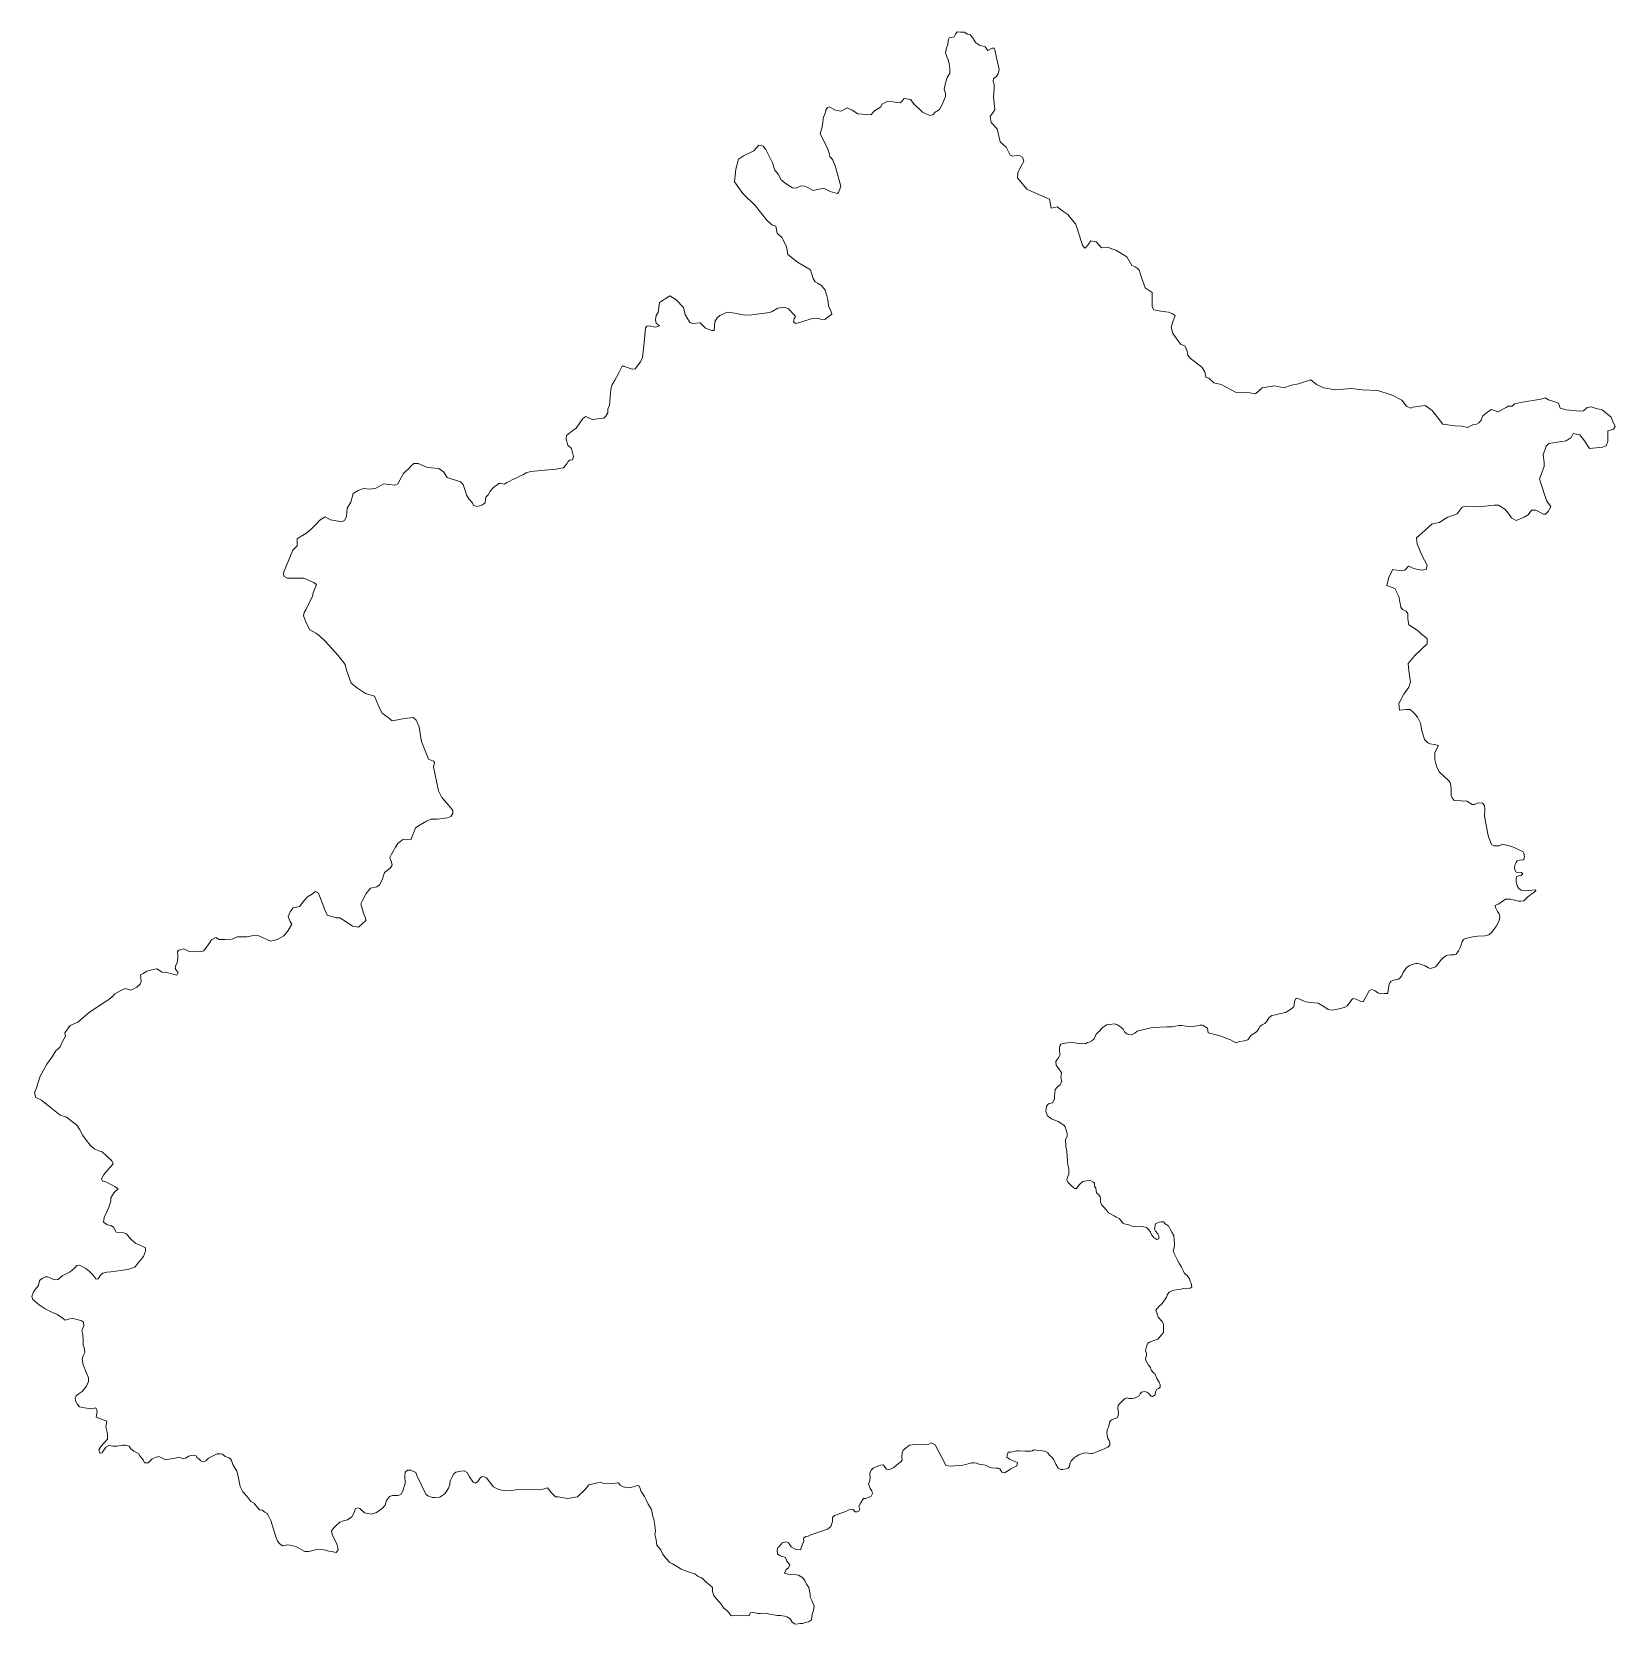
# Model space of a CAD drawing. Header units: inches. Extents: x 364054 to 542858, y 4367281 to 4547124.
import ezdxf

# ---------------------------------------------------------------- set-up
doc = ezdxf.new("R2010")
doc.units = ezdxf.units.IN
doc.header["$MEASUREMENT"] = 0
doc.layers.add('北京市市界', color=254, linetype='Continuous', lineweight=9, true_color=0xbfeef2)

msp = doc.modelspace()

# ---------------------------------------------------------------- linework, layer by layer
at = {"layer": '北京市市界'}
msp.add_lwpolyline([(454130, 4515044), (454405, 4515221), (454389, 4515287), (454338, 4515507), (454004, 4516169), (453956, 4516868), (453817, 4517290), (453640, 4517959), (453227, 4518462), (452785, 4518755), (452499, 4518892), (452293, 4519251), (451977, 4520228), (450532, 4521105), (449438, 4521967), (449264, 4522835), (448910, 4523640), (448796, 4523869), (448214, 4524403), (448086, 4525174), (447611, 4525316), (447023, 4525907), (445791, 4527470), (444365, 4528877), (443399, 4530200), (443565, 4531633), (443869, 4532737), (444440, 4533126), (445573, 4533698), (446158, 4534321), (446627, 4534200), (446960, 4533835), (447702, 4532348), (447951, 4531520), (448388, 4530995), (448631, 4530436), (449138, 4530041), (449952, 4529510), (450346, 4529487), (450589, 4529567), (450912, 4529750), (451342, 4529704), (451701, 4529527), (452304, 4529208), (453462, 4529452), (454221, 4529081), (454982, 4528848), (455133, 4528973), (455292, 4529373), (455409, 4529698), (454772, 4531981), (454524, 4532621), (454334, 4532878), (454165, 4532992), (454128, 4533295), (453928, 4533855), (453071, 4535652), (453285, 4536247), (453382, 4536869), (453410, 4537270), (453454, 4537506), (453607, 4537815), (453741, 4538345), (453899, 4538586), (454105, 4538648), (454802, 4538295), (455465, 4538181), (456147, 4538558), (456685, 4538268), (457323, 4537857), (458818, 4537749), (459217, 4538197), (459911, 4538603), (460063, 4538940), (460634, 4539271), (461271, 4539231), (462122, 4539111), (462352, 4539306), (462584, 4539580), (463271, 4539489), (463648, 4538975), (464651, 4538070), (465479, 4537682), (465789, 4537744), (466076, 4538053), (466561, 4538344), (466853, 4538936), (467242, 4539804), (467243, 4540153), (467082, 4540637), (467301, 4541622), (467438, 4541951), (467713, 4542471), (467739, 4542936), (467631, 4543538), (467549, 4543950), (467385, 4544305), (467221, 4544770), (467331, 4545317), (467495, 4545673), (467523, 4546139), (467658, 4546440), (467960, 4546467), (468206, 4546576), (468369, 4546850), (468561, 4547124), (468916, 4547097), (469354, 4547097), (469736, 4546878), (470009, 4546769), (470282, 4546467), (470474, 4546167), (470664, 4545893), (471101, 4545592), (471457, 4545510), (471703, 4545428), (472003, 4545017), (472522, 4545264), (472740, 4545292), (472849, 4544991), (472958, 4544388), (473121, 4543705), (473285, 4542856), (473176, 4542390), (472958, 4542035), (472657, 4541843), (472629, 4541569), (472739, 4541159), (472739, 4540630), (472672, 4539774), (472823, 4538314), (472295, 4537579), (472387, 4536880), (473056, 4536166), (473414, 4534698), (474070, 4534114), (474521, 4533213), (474789, 4533096), (475198, 4533174), (475649, 4533135), (475934, 4532979), (476093, 4532531), (475749, 4531903), (475407, 4531204), (475383, 4530626), (476419, 4529339), (476974, 4529091), (478989, 4528219), (479181, 4527207), (479842, 4527372), (480478, 4526853), (481055, 4526500), (481310, 4526153), (481896, 4525423), (482112, 4524967), (482517, 4523604), (482734, 4522945), (482968, 4522709), (483152, 4522826), (483370, 4523149), (483638, 4523510), (484248, 4523416), (484834, 4522725), (485495, 4522820), (486464, 4522459), (487703, 4521703), (488290, 4520721), (488648, 4520588), (488875, 4520447), (489108, 4520204), (489350, 4519363), (489775, 4518206), (490587, 4517688), (490570, 4517060), (490560, 4516063), (490744, 4515741), (491544, 4515573), (492404, 4515457), (492830, 4515314), (493173, 4515095), (492907, 4514384), (492707, 4513786), (492899, 4513041), (493781, 4511868), (494284, 4511633), (494517, 4511060), (494592, 4510589), (494869, 4510282), (496170, 4509242), (496521, 4508739), (496637, 4508127), (496989, 4508010), (497537, 4507487), (498382, 4507291), (500046, 4506396), (501605, 4506364), (502232, 4506231), (503010, 4506922), (503905, 4507056), (504432, 4507135), (505453, 4506923), (506316, 4507222), (507102, 4507387), (508474, 4507804), (509139, 4507303), (509942, 4506919), (511288, 4506684), (513076, 4506849), (514297, 4506677), (516063, 4506630), (517466, 4506171), (517734, 4506045), (518762, 4505535), (519289, 4504829), (519783, 4504617), (520009, 4504735), (520837, 4504837), (521406, 4504908), (522202, 4504366), (523381, 4502813), (524806, 4502617), (525526, 4502571), (526178, 4502437), (526845, 4502783), (527187, 4502822), (527447, 4502948), (527715, 4503247), (527907, 4503757), (528467, 4504212), (528894, 4504456), (529631, 4504197), (530244, 4504543), (530553, 4504700), (530770, 4504857), (531239, 4504841), (531498, 4505093), (532160, 4505250), (534460, 4505628), (534954, 4505770), (535347, 4505565), (535949, 4505369), (536443, 4505173), (536660, 4504616), (537338, 4504420), (538887, 4504280), (539280, 4504335), (539715, 4504680), (540167, 4504775), (540702, 4504587), (541380, 4504429), (542390, 4503610), (542573, 4503178), (542858, 4502566), (542665, 4502243), (542038, 4502071), (542037, 4501796), (542039, 4500893), (541830, 4500367), (541463, 4500224), (539955, 4500072), (539395, 4500927), (538876, 4501603), (538107, 4501743), (537883, 4501311), (537315, 4500943), (535383, 4500613), (535055, 4500337), (534743, 4499366), (534834, 4498534), (534843, 4498047), (534317, 4496648), (534416, 4496263), (535109, 4494203), (535586, 4493473), (535277, 4492954), (534994, 4492632), (534767, 4492664), (533889, 4493119), (533415, 4493118), (533047, 4492561), (532570, 4492318), (531666, 4491940), (531152, 4492229), (530817, 4492740), (530408, 4493195), (529696, 4493649), (529177, 4493657), (528195, 4493571), (527316, 4493531), (526045, 4493539), (525585, 4493436), (525016, 4492683), (523968, 4492323), (523500, 4492033), (523023, 4491695), (522211, 4491553), (521009, 4490513), (520441, 4489994), (520482, 4489288), (521018, 4488009), (521618, 4486883), (521534, 4486397), (520899, 4486318), (520113, 4486498), (519510, 4486757), (519100, 4486325), (518707, 4486246), (517753, 4486403), (517295, 4485541), (517068, 4484607), (517989, 4484262), (518441, 4483352), (518659, 4482140), (518834, 4481889), (519261, 4481677), (519462, 4481426), (519462, 4480814), (519562, 4480162), (520629, 4479461), (521039, 4479068), (521641, 4478590), (521641, 4477993), (520247, 4476685), (519494, 4475798), (519561, 4474966), (519728, 4473717), (519546, 4473119), (519001, 4472334), (518411, 4471266), (518507, 4470504), (519289, 4470594), (519691, 4470586), (520127, 4470226), (520544, 4469715), (520861, 4469033), (521011, 4468159), (521154, 4467837), (521345, 4467217), (521715, 4466824), (521973, 4466715), (522450, 4466637), (522919, 4466511), (522724, 4466177), (522506, 4465705), (522498, 4464937), (522675, 4464184), (522966, 4463537), (524031, 4462567), (524231, 4462332), (524290, 4461979), (524333, 4461586), (524340, 4461319), (524340, 4460872), (524466, 4460613), (524683, 4460298), (525482, 4460267), (526102, 4460236), (526728, 4459867), (526953, 4459852), (527435, 4460064), (527862, 4460002), (528104, 4459735), (528138, 4459275), (528112, 4458529), (528481, 4456558), (528539, 4456220), (528891, 4455357), (529154, 4455200), (529773, 4455178), (530148, 4455367), (531183, 4455125), (531533, 4454945), (532463, 4454520), (532534, 4454354), (532635, 4453957), (532552, 4453696), (532469, 4453596), (532060, 4453560), (531811, 4453513), (531669, 4453311), (531527, 4453015), (531510, 4452725), (531515, 4452494), (531663, 4452233), (532279, 4452192), (532415, 4452020), (532250, 4451824), (531977, 4451789), (531734, 4451688), (531669, 4451493), (531681, 4451214), (531776, 4450669), (531965, 4450373), (532238, 4450190), (532729, 4450107), (533085, 4450149), (533849, 4450209), (533914, 4450102), (533683, 4449907), (533233, 4449610), (532925, 4449343), (532546, 4448976), (532214, 4448934), (531930, 4448922), (531657, 4449017), (531053, 4449158), (530692, 4449170), (530461, 4449158), (530088, 4448909), (529708, 4448636), (529294, 4448459), (529347, 4448233), (529406, 4448068), (529554, 4447771), (529756, 4447505), (529826, 4447239), (529792, 4446913), (529679, 4446581), (529477, 4446166), (529204, 4445775), (528891, 4445383), (528584, 4445123), (528150, 4445010), (527339, 4445003), (526954, 4444938), (526456, 4444825), (525976, 4444712), (525746, 4444594), (525574, 4444392), (525461, 4444013), (525331, 4443640), (525159, 4443344), (524887, 4442953), (524691, 4442887), (524259, 4442893), (523956, 4442851), (523820, 4442786), (523417, 4442531), (523133, 4442223), (522884, 4441861), (522559, 4441518), (522001, 4441345), (521783, 4441416), (521397, 4441629), (520870, 4441830), (520550, 4441895), (520342, 4441883), (519887, 4441770), (519591, 4441640), (519312, 4441444), (519081, 4441118), (518927, 4440875), (518785, 4440531), (518607, 4440330), (518382, 4440146), (517819, 4440004), (517541, 4439879), (517399, 4439707), (517339, 4439529), (517227, 4438931), (517191, 4438510), (516795, 4438513), (516342, 4438489), (516043, 4438600), (515757, 4438812), (515365, 4438952), (515085, 4438800), (514391, 4437567), (514081, 4437645), (513596, 4437857), (513262, 4437951), (513103, 4437817), (512902, 4437480), (512610, 4437111), (512241, 4436914), (511698, 4436772), (511077, 4436679), (510785, 4436624), (510443, 4436710), (509941, 4437047), (509338, 4437423), (508448, 4437501), (507963, 4437587), (507544, 4437736), (507144, 4437901), (506850, 4437979), (506650, 4437657), (506600, 4437233), (506558, 4436998), (506192, 4436714), (505623, 4436352), (504921, 4436210), (504519, 4436084), (504086, 4436022), (503784, 4435786), (503566, 4435409), (503282, 4435126), (503014, 4434953), (502746, 4434780), (502613, 4434529), (502411, 4434214), (502113, 4434013), (501744, 4433794), (501377, 4433259), (500976, 4433149), (500473, 4433102), (500028, 4432946), (499426, 4433275), (498890, 4433464), (498255, 4433730), (496903, 4434068), (496803, 4434601), (496334, 4434914), (496258, 4434921), (496000, 4434945), (495633, 4434867), (494813, 4434739), (494407, 4434816), (493921, 4434910), (493537, 4434904), (492861, 4434752), (492262, 4434738), (490652, 4434668), (490437, 4434624), (488864, 4434264), (488614, 4434029), (488230, 4433846), (487947, 4433890), (487704, 4433966), (487447, 4434199), (487299, 4434465), (487050, 4434710), (486590, 4435006), (486287, 4435075), (486024, 4435056), (485397, 4434967), (484834, 4434541), (484686, 4434339), (484395, 4434086), (484254, 4433922), (484032, 4433397), (483748, 4433169), (483499, 4433023), (483283, 4432979), (483027, 4432828), (482627, 4432854), (482310, 4432835), (481865, 4432929), (481381, 4432960), (480706, 4432909), (480253, 4432789), (480140, 4432599), (480099, 4432322), (480105, 4431872), (480198, 4431613), (480038, 4431329), (479781, 4430960), (479700, 4430845), (479717, 4430411), (480108, 4429895), (480332, 4429553), (480256, 4428984), (480390, 4428611), (480190, 4428211), (479896, 4427972), (479631, 4427651), (479537, 4426932), (479536, 4426559), (479310, 4426172), (478883, 4426051), (478657, 4425785), (478577, 4425185), (478750, 4424692), (479216, 4424346), (479668, 4424173), (479948, 4424067), (480586, 4423627), (480734, 4423454), (480986, 4422694), (480960, 4422401), (480800, 4421975), (480826, 4421268), (480932, 4420682), (480972, 4420109), (480999, 4419616), (481039, 4419163), (481157, 4418710), (481144, 4418148), (481024, 4417774), (480931, 4417454), (481064, 4417187), (481330, 4416935), (481596, 4416655), (481849, 4416482), (482036, 4416496), (482169, 4416709), (482422, 4416976), (482741, 4417269), (483115, 4417336), (483448, 4417403), (483648, 4417363), (483901, 4417204), (484060, 4417084), (484060, 4416763), (484221, 4416537), (484273, 4416004), (484512, 4415818), (484685, 4415538), (484739, 4415245), (484753, 4414951), (484885, 4414619), (485112, 4414365), (485418, 4414032), (485644, 4413726), (486270, 4413394), (486523, 4413247), (486842, 4413101), (487122, 4412794), (487269, 4412568), (487574, 4412461), (487842, 4412409), (488108, 4412302), (488493, 4412156), (488733, 4412209), (489234, 4412214), (489594, 4412174), (489927, 4412068), (490206, 4411829), (490393, 4411549), (490539, 4411229), (490753, 4410963), (491111, 4410723), (491312, 4410803), (491339, 4411123), (491205, 4411376), (490952, 4411669), (490832, 4411882), (490954, 4412496), (491352, 4412696), (491593, 4412736), (491846, 4412709), (492045, 4412496), (492404, 4412270), (492618, 4411910), (492844, 4411471), (493003, 4411164), (493056, 4410658), (493096, 4410205), (493070, 4409778), (492962, 4409539), (493004, 4409206), (493455, 4408326), (493655, 4407993), (493869, 4407607), (494108, 4407154), (494240, 4406887), (494534, 4406674), (494787, 4406302), (494880, 4406035), (494973, 4405782), (495066, 4405383), (494879, 4405222), (494386, 4405142), (494119, 4405182), (493680, 4405062), (493280, 4405035), (493001, 4404994), (492734, 4404888), (492507, 4404781), (492375, 4404634), (492267, 4404434), (492201, 4404221), (492055, 4403981), (491881, 4403755), (491628, 4403408), (491347, 4403181), (491121, 4402941), (491001, 4402754), (491135, 4402314), (491268, 4401955), (491667, 4401502), (491867, 4401156), (491867, 4400231), (491654, 4399991), (491427, 4399725), (491201, 4399471), (490881, 4399364), (490575, 4399257), (490269, 4399123), (490080, 4399017), (489922, 4398644), (489828, 4398204), (489921, 4397857), (489921, 4397631), (489815, 4397298), (489854, 4397071), (490174, 4396539), (490374, 4396285), (490467, 4395979), (490773, 4395619), (490878, 4395581), (491116, 4395041), (491354, 4394626), (491475, 4394303), (491488, 4394050), (491334, 4393910), (491115, 4393804), (490989, 4393600), (490926, 4393327), (490929, 4393182), (490817, 4393091), (490599, 4392979), (490444, 4393042), (490185, 4393329), (489981, 4393491), (489694, 4393547), (489356, 4393476), (489202, 4393280), (489089, 4393083), (488569, 4392822), (488330, 4392752), (488133, 4392752), (487936, 4392780), (487740, 4392829), (487536, 4392779), (487361, 4392639), (487111, 4392375), (486865, 4392164), (486732, 4392010), (486689, 4391609), (486759, 4391181), (486745, 4390865), (486661, 4390619), (486443, 4390493), (486247, 4390457), (486001, 4390343), (485895, 4390288), (485755, 4390092), (485713, 4389804), (485635, 4389544), (485537, 4389312), (485456, 4388915), (485484, 4388627), (485540, 4388431), (485568, 4388255), (485708, 4388009), (485807, 4387693), (485793, 4387497), (485582, 4387258), (485146, 4387065), (484907, 4386969), (484416, 4386793), (484036, 4386618), (483846, 4386568), (483628, 4386540), (483354, 4386610), (483202, 4386616), (482808, 4386577), (482276, 4386416), (481982, 4386229), (481822, 4386123), (481662, 4385936), (481475, 4385776), (481262, 4385430), (481249, 4385069), (481102, 4384896), (480889, 4384829), (480489, 4384748), (480250, 4384748), (479943, 4384882), (479690, 4385335), (479478, 4385827), (479318, 4386054), (478985, 4386373), (478784, 4386613), (478465, 4386813), (477226, 4386972), (477066, 4386865), (476866, 4386825), (476667, 4386825), (476187, 4386824), (475560, 4386864), (475241, 4386863), (474598, 4386716), (474305, 4386716), (474185, 4386356), (474158, 4386129), (474479, 4385930), (474997, 4385704), (475357, 4385557), (475304, 4385157), (474983, 4385024), (474623, 4384810), (474343, 4384636), (473891, 4384357), (473599, 4384436), (473385, 4384823), (473212, 4384889), (472972, 4384915), (472466, 4384955), (472212, 4384995), (471747, 4385234), (470987, 4385354), (470720, 4385473), (470455, 4385486), (470161, 4385486), (469789, 4385393), (469535, 4385313), (469175, 4385245), (467843, 4385138), (467496, 4385151), (467271, 4385244), (466072, 4387522), (465619, 4387748), (465367, 4387628), (463754, 4387586), (463168, 4387480), (462795, 4387200), (462462, 4386932), (462341, 4386599), (462287, 4386172), (462341, 4385800), (462208, 4385626), (461928, 4385439), (461381, 4384972), (461102, 4384839), (460769, 4384719), (460555, 4384799), (460196, 4385265), (459903, 4385224), (459583, 4385131), (459049, 4384903), (458837, 4384664), (458690, 4384330), (458730, 4383784), (458663, 4383384), (458529, 4383118), (458728, 4382598), (458927, 4382345), (458981, 4382051), (458822, 4381745), (458608, 4381612), (458248, 4381491), (457982, 4381491), (457622, 4380958), (457452, 4380549), (457559, 4380322), (457452, 4380042), (457252, 4379976), (457026, 4379976), (456800, 4380242), (456599, 4380255), (456253, 4380148), (455960, 4380015), (455654, 4379894), (455293, 4379787), (455040, 4379681), (454706, 4379560), (454481, 4379334), (454467, 4378893), (454267, 4378320), (453907, 4378014), (452041, 4377359), (451721, 4377238), (451468, 4377199), (451201, 4377012), (451228, 4376639), (450934, 4375945), (450881, 4375679), (450321, 4375731), (449815, 4375998), (449496, 4376477), (449202, 4376584), (448803, 4376477), (448563, 4376157), (448296, 4375889), (448216, 4375623), (448269, 4375223), (448563, 4375010), (449149, 4374824), (449333, 4374397), (449654, 4373971), (449520, 4373651), (449228, 4373464), (449066, 4373038), (449467, 4372932), (450159, 4372906), (450639, 4372800), (451093, 4372533), (451331, 4372214), (451545, 4371814), (451810, 4371414), (451943, 4370668), (451943, 4370348), (452156, 4369949), (452396, 4369309), (452342, 4368829), (452182, 4368402), (452129, 4368136), (452101, 4367763), (451755, 4367550), (451381, 4367469), (451115, 4367362), (450795, 4367362), (450449, 4367281), (450182, 4367334), (449916, 4367494), (449703, 4367867), (449304, 4368107), (449036, 4368186), (448584, 4368266), (448238, 4368266), (447838, 4368319), (447358, 4368398), (447011, 4368532), (446585, 4368451), (446346, 4368477), (446026, 4368477), (445733, 4368557), (445494, 4368583), (445200, 4368556), (445013, 4368209), (443787, 4368315), (443014, 4368234), (442774, 4368580), (442508, 4368847), (442215, 4369087), (441896, 4369540), (441363, 4370125), (441016, 4370552), (440937, 4371032), (440911, 4371405), (440565, 4371724), (440193, 4372017), (439846, 4372417), (439632, 4372550), (439287, 4372656), (438914, 4372976), (438647, 4373056), (437875, 4373321), (437394, 4373508), (436969, 4373774), (436409, 4374093), (436089, 4374253), (435665, 4374732), (435265, 4375239), (435079, 4375691), (434652, 4376198), (434546, 4376811), (434413, 4377397), (434467, 4377770), (434388, 4378677), (434308, 4379130), (434176, 4379423), (434043, 4380249), (433671, 4380835), (433431, 4381341), (433244, 4381715), (432872, 4382247), (432842, 4382326), (432739, 4382594), (432606, 4382940), (432312, 4382913), (431966, 4382807), (431566, 4382673), (431194, 4382699), (430820, 4382779), (430475, 4382992), (430288, 4383232), (429596, 4383151), (428955, 4383124), (428609, 4383177), (428290, 4383310), (427917, 4383256), (427544, 4383176), (427197, 4383042), (426957, 4383016), (426690, 4382669), (426450, 4382429), (425864, 4381842), (425677, 4381655), (424531, 4381467), (423918, 4381573), (423493, 4381653), (423172, 4381680), (422746, 4382106), (422294, 4382692), (421814, 4382532), (418909, 4382476), (418057, 4382341), (417390, 4382368), (417097, 4382421), (416617, 4382554), (416192, 4382793), (415899, 4383167), (415393, 4383806), (415153, 4383912), (414913, 4383965), (414727, 4383832), (414433, 4383405), (414168, 4383218), (413900, 4383324), (413475, 4383911), (413209, 4384417), (412889, 4384603), (412489, 4384550), (411929, 4384443), (411717, 4384256), (411476, 4383856), (411290, 4383482), (411263, 4383056), (411102, 4382629), (410674, 4381989), (410141, 4381615), (409582, 4381588), (409316, 4381588), (408783, 4381774), (408543, 4381961), (407559, 4384013), (407427, 4384412), (406840, 4384679), (406495, 4384678), (406201, 4384438), (406173, 4383985), (406226, 4383158), (405933, 4382358), (405718, 4381931), (405373, 4381824), (404787, 4381824), (404439, 4381690), (404092, 4381263), (403958, 4380703), (403665, 4380383), (403398, 4380197), (402972, 4379903), (402358, 4379689), (401613, 4379849), (401080, 4380354), (400840, 4380434), (400574, 4380301), (400492, 4379981), (400199, 4379421), (399719, 4379074), (399267, 4378940), (398840, 4378807), (398413, 4378433), (398120, 4378113), (397906, 4377819), (398012, 4377286), (398279, 4376806), (398491, 4376327), (398624, 4375953), (398650, 4375687), (398410, 4375367), (397904, 4375473), (397610, 4375526), (397025, 4375685), (396225, 4375712), (395345, 4375470), (394893, 4375470), (393933, 4376029), (393401, 4376162), (392948, 4376242), (392601, 4376161), (392362, 4376134), (392041, 4376347), (391803, 4376640), (391616, 4377147), (391032, 4378986), (390793, 4379519), (390633, 4379786), (390368, 4379919), (390047, 4380159), (389754, 4380185), (389355, 4380691), (389169, 4380931), (388796, 4381117), (388317, 4381730), (387864, 4382209), (387572, 4382823), (387361, 4383969), (387202, 4384582), (387016, 4384848), (386748, 4385301), (386616, 4385754), (386483, 4385967), (386297, 4386048), (385897, 4386234), (385579, 4386474), (385311, 4386527), (384966, 4386526), (384512, 4386286), (384005, 4386046), (383711, 4385725), (383418, 4385619), (383152, 4385725), (382913, 4385964), (382700, 4386098), (382620, 4386311), (382407, 4386337), (382141, 4386364), (381768, 4386257), (381393, 4386017), (381155, 4385936), (380701, 4386123), (380248, 4386043), (379556, 4385909), (379181, 4385828), (378730, 4386068), (378410, 4386228), (378010, 4386121), (377637, 4385961), (377183, 4385506), (376757, 4385507), (376624, 4385826), (376251, 4386279), (376092, 4386572), (375586, 4386838), (375214, 4387078), (375027, 4387398), (374574, 4387504), (374280, 4387504), (373645, 4387366), (373192, 4387393), (372766, 4387446), (372394, 4387259), (372180, 4386938), (371966, 4386618), (371726, 4386592), (371620, 4386964), (371834, 4387365), (372582, 4388165), (372608, 4388646), (372529, 4389099), (372396, 4389578), (372530, 4390218), (371308, 4390671), (371442, 4391310), (371281, 4391704), (370810, 4391598), (369993, 4391719), (369447, 4391825), (369205, 4392082), (368994, 4392506), (368964, 4392810), (369040, 4393068), (369282, 4393249), (369723, 4393568), (370207, 4394145), (370467, 4394691), (370451, 4395116), (370180, 4395752), (369862, 4396586), (369742, 4397223), (369848, 4397581), (370031, 4397976), (369971, 4398521), (369849, 4398794), (369835, 4399355), (369807, 4399993), (369715, 4400462), (369913, 4400993), (369868, 4401403), (369688, 4401553), (369278, 4401660), (368702, 4401796), (368354, 4401780), (367823, 4401628), (367429, 4401931), (366915, 4402249), (366157, 4402582), (365566, 4402885), (364886, 4403354), (364159, 4403960), (364054, 4404279), (364252, 4404809), (364478, 4405128), (364798, 4405523), (364904, 4406099), (365208, 4406311), (365587, 4406524), (365813, 4406494), (366209, 4406343), (366511, 4406191), (366693, 4406176), (367026, 4406222), (367496, 4406616), (368376, 4407072), (368907, 4407543), (369134, 4407785), (369436, 4407816), (369709, 4407680), (370134, 4407437), (370543, 4407165), (370996, 4406695), (371299, 4406256), (371528, 4406267), (371803, 4406692), (372054, 4406917), (372529, 4407018), (372978, 4407068), (374101, 4407218), (374876, 4407344), (375676, 4407620), (376101, 4408145), (376651, 4408821), (376877, 4409420), (376877, 4409770), (376304, 4410095), (375780, 4410269), (375329, 4410644), (375058, 4410972), (374731, 4411368), (374307, 4411518), (373584, 4411568), (373259, 4412117), (372960, 4412316), (372592, 4412386), (372561, 4412392), (372332, 4412562), (372161, 4412691), (372211, 4413216), (372512, 4413841), (372762, 4414392), (372963, 4415041), (372963, 4415442), (373364, 4416017), (373789, 4416441), (373439, 4416717), (372916, 4416966), (372392, 4417241), (372042, 4417316), (371918, 4417565), (372168, 4418065), (372892, 4418891), (373219, 4419266), (373068, 4419616), (372470, 4420165), (371996, 4420640), (371822, 4420665), (371079, 4420981), (370653, 4421372), (370229, 4421905), (369803, 4422473), (369484, 4423112), (369129, 4423645), (367958, 4424532), (367249, 4424781), (366113, 4425669), (365156, 4426450), (364494, 4426749), (364341, 4427302), (364590, 4427871), (364982, 4429186), (365764, 4430537), (366340, 4431364), (366772, 4432037), (367012, 4432279), (367237, 4432503), (367475, 4433003), (367866, 4433692), (367794, 4434057), (368364, 4434910), (369252, 4435266), (370566, 4436404), (372229, 4437482), (372751, 4437838), (373216, 4438202), (373410, 4438474), (374040, 4438811), (374591, 4439093), (375239, 4438875), (375898, 4439239), (376276, 4439566), (376402, 4439875), (376309, 4440608), (376610, 4440772), (377035, 4441026), (377608, 4441190), (378176, 4441300), (378766, 4440909), (379289, 4440891), (380440, 4440592), (380596, 4440892), (380373, 4441110), (380257, 4441346), (380277, 4441605), (380471, 4442006), (380558, 4442487), (380539, 4442824), (380491, 4443214), (380638, 4443414), (381209, 4443551), (381738, 4443306), (383005, 4443225), (383460, 4443344), (383770, 4443753), (384138, 4444280), (384333, 4444580), (384846, 4444844), (385204, 4444608), (385871, 4444617), (386693, 4444636), (387236, 4444909), (388324, 4444909), (389069, 4445046), (389688, 4445019), (391014, 4444420), (391749, 4444602), (392514, 4445039), (392989, 4445612), (393410, 4446332), (393237, 4446632), (393006, 4447205), (393219, 4447741), (393558, 4448186), (393741, 4448223), (394284, 4448332), (394856, 4449041), (395196, 4449432), (395641, 4449687), (396096, 4450014), (396376, 4449878), (396550, 4449533), (397129, 4447961), (397419, 4447344), (398430, 4447062), (398845, 4447054), (399552, 4446609), (400277, 4446100), (400926, 4445992), (401770, 4446742), (401720, 4447028), (401506, 4447568), (401189, 4448627), (401344, 4448954), (401791, 4449800), (402304, 4450395), (403001, 4450556), (403320, 4450801), (403611, 4451356), (403863, 4452192), (404522, 4452683), (404736, 4452992), (404658, 4453347), (404484, 4453855), (404679, 4454237), (405106, 4455028), (405367, 4455446), (405933, 4455893), (406853, 4455876), (407038, 4456358), (407212, 4456821), (407378, 4457239), (407890, 4457575), (408606, 4457967), (409119, 4458194), (409845, 4458186), (410987, 4458350), (411365, 4458495), (411607, 4458859), (411607, 4459195), (411192, 4459706), (410369, 4460659), (409964, 4461387), (409425, 4464107), (409531, 4464607), (409416, 4464770), (408865, 4464970), (408059, 4466954), (407972, 4467380), (407788, 4468625), (407470, 4469388), (407122, 4469669), (406135, 4469560), (404731, 4469323), (404287, 4469667), (403629, 4470185), (403321, 4470739), (402747, 4472104), (401722, 4472412), (400842, 4473002), (400127, 4473574), (399596, 4475023), (399422, 4475651), (398631, 4476695), (397172, 4478297), (396486, 4478933), (396130, 4479214), (395461, 4479584), (395046, 4480374), (394873, 4480783), (394738, 4481183), (394806, 4481537), (395048, 4481928), (395746, 4483394), (395834, 4483777), (396183, 4484721), (395893, 4484921), (395187, 4485220), (394752, 4485411), (392914, 4485438), (392566, 4485601), (392460, 4485828), (392517, 4486146), (392818, 4486868), (393527, 4488575), (394002, 4489084), (394022, 4489875), (394341, 4490102), (395076, 4490520), (395648, 4490984), (396152, 4491512), (396578, 4491966), (397192, 4492343), (397792, 4492016), (399049, 4491781), (399399, 4491963), (399592, 4492417), (399670, 4493326), (400077, 4494017), (400330, 4494998), (400891, 4495325), (401511, 4495544), (402284, 4495489), (402903, 4495581), (403797, 4496083), (404339, 4496009), (405045, 4495923), (405403, 4496061), (406022, 4497230), (406260, 4497482), (406674, 4497836), (406857, 4498070), (407210, 4498367), (407666, 4498368), (408732, 4497911), (409997, 4497814), (410530, 4497423), (410967, 4496795), (412472, 4496296), (412746, 4496005), (413062, 4495080), (413153, 4494788), (413402, 4494383), (413810, 4493921), (413943, 4493624), (414335, 4493533), (414883, 4493675), (415108, 4493807), (415248, 4493944), (415285, 4494395), (415376, 4494601), (415595, 4494818), (415803, 4495241), (416210, 4495709), (416613, 4495966), (416783, 4496103), (417008, 4496127), (417446, 4496024), (417681, 4496211), (417976, 4496335), (418379, 4496558), (418823, 4496763), (419175, 4496924), (419559, 4497118), (419889, 4497318), (420368, 4497479), (422832, 4497677), (423270, 4497746), (423841, 4497843), (424103, 4497884), (424231, 4498083), (424480, 4498346), (424627, 4498597), (424785, 4498729), (425107, 4498798), (425212, 4499154), (424981, 4500061), (424593, 4500438), (424392, 4501107), (424435, 4501546), (424986, 4501981), (425508, 4502370), (426264, 4503467), (426617, 4503662), (427349, 4503335), (428658, 4503507), (428889, 4503725), (429090, 4504107), (429102, 4504513), (429291, 4504956), (429425, 4506767), (429577, 4507287), (429851, 4507721), (430357, 4508607), (430723, 4509355), (430944, 4509379), (431109, 4509305), (431857, 4509025), (432192, 4509077), (432776, 4509860), (433013, 4510346), (433190, 4511993), (433347, 4513679), (433506, 4513874), (433786, 4513925), (434479, 4513754), (434934, 4513903), (434558, 4514234), (434497, 4514611), (434541, 4515096), (434800, 4515419), (434923, 4516556), (436089, 4517322), (436825, 4516865), (437646, 4515980), (437852, 4515192), (438350, 4514302), (438668, 4514196), (439521, 4514277), (440116, 4513649), (440797, 4513386), (441098, 4513410), (441183, 4514380), (441451, 4514809), (441749, 4515077), (442632, 4515455), (443461, 4515358), (444567, 4515141), (445363, 4515163), (447406, 4515438), (447664, 4515557), (448285, 4515905), (449039, 4516043), (449516, 4515850), (450149, 4515177), (450283, 4514954), (450155, 4514760), (450075, 4514389), (450276, 4514189), (451006, 4514355), (452190, 4514735), (452725, 4514804), (453164, 4514684), (453589, 4514628)], close=True, dxfattribs=at)

doc.saveas('drawing.dxf')
